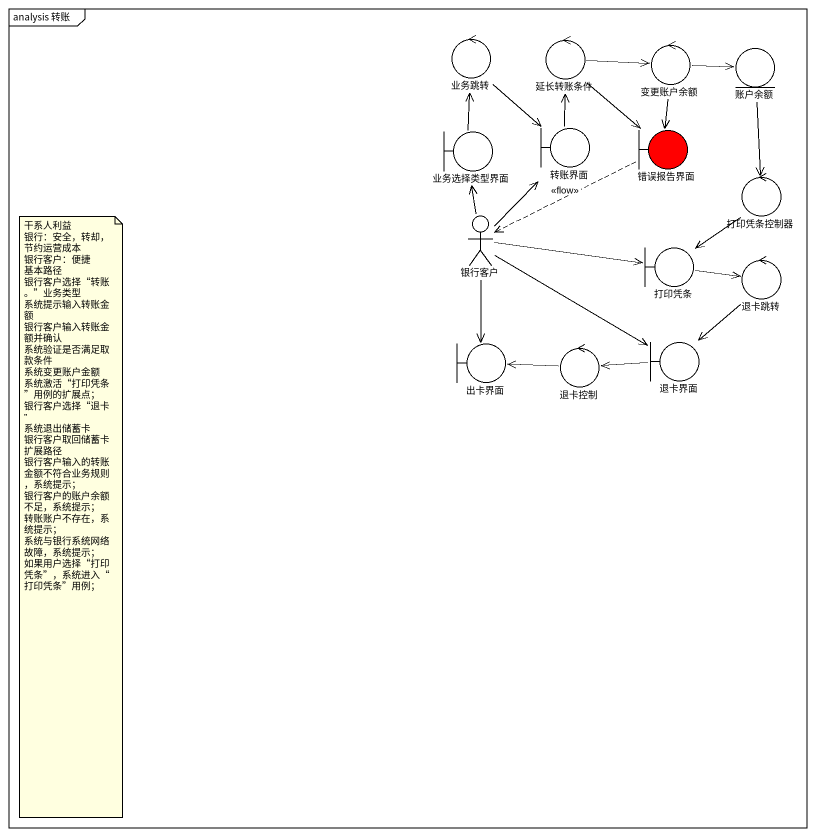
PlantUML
@startuml
mainframe analysis 转账
control 业务跳转
control 延长转账条件
control 变更账户余额
entity 账户余额
boundary 业务选择类型界面
boundary 转账界面
boundary 错误报告界面 #FF0000
actor 银行客户
control 打印凭条控制器
boundary 打印凭条
control 退卡跳转
boundary 出卡界面
control 退卡控制
boundary 退卡界面
业务跳转 --> 转账界面
延长转账条件 -right-> 变更账户余额
延长转账条件 --> 错误报告界面
变更账户余额 -right-> 账户余额
变更账户余额 --> 错误报告界面
账户余额 --> 打印凭条控制器
业务选择类型界面 -up-> 业务跳转
转账界面 -up-> 延长转账条件
错误报告界面 .left.> 银行客户 : <<flow>>
银行客户 -up-> 业务选择类型界面
银行客户 -up-> 转账界面
银行客户 -right-> 打印凭条
银行客户 --> 出卡界面
银行客户 -right-> 退卡界面
打印凭条控制器 --> 打印凭条
打印凭条 -right-> 退卡跳转
退卡跳转 --> 退卡界面
退卡控制 -left-> 出卡界面
退卡界面 -left-> 退卡控制
note as N1
  干系人利益
  银行：安全，转却，节约运营成本
  银行客户：便捷
  基本路径
  银行客户选择“转账。”业务类型
  系统提示输入转账金额
  银行客户输入转账金额并确认
  系统验证是否满足取款条件
  系统变更账户金额
  系统激活“打印凭条”用例的扩展点；
  银行客户选择“退卡”
  系统退出储蓄卡
  银行客户取回储蓄卡
  扩展路径
  银行客户输入的转账金额不符合业务规则，系统提示；
  银行客户的账户余额不足，系统提示；
  转账账户不存在，系统提示；
  系统与银行系统网络故障，系统提示；
  如果用户选择“打印凭条”，系统进入“打印凭条”用例；
end note
@enduml
